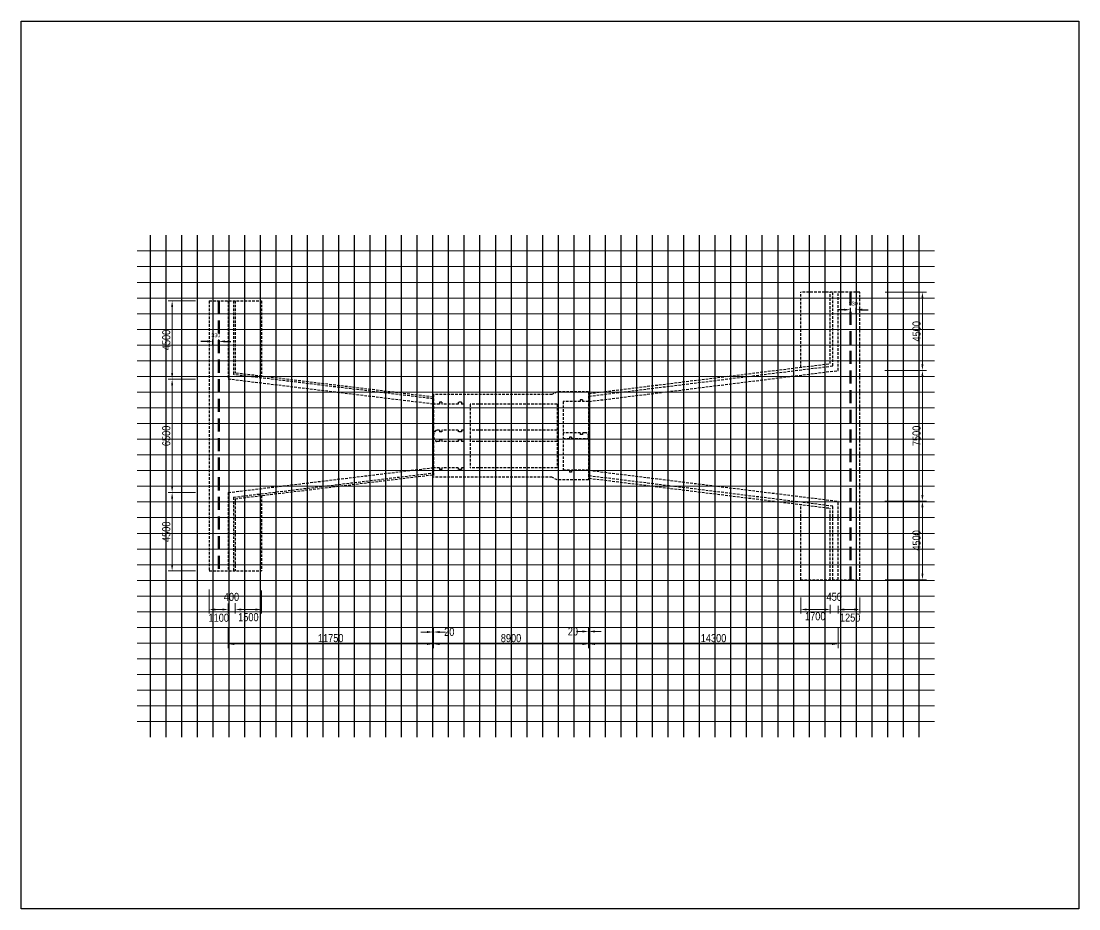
# Model space of a CAD drawing. Extents: x -358915 to 1258323, y -1667244 to -305611.
# Drawn here: x 535918 to 596604, y -1271997 to -1221070 of the extents above; entities that cross this region are included whole.
import ezdxf

# ---------------------------------------------------------------- set-up
doc = ezdxf.new("R2010")
doc.units = 0
doc.header["$LTSCALE"] = 300
doc.header["$MEASUREMENT"] = 0
doc.linetypes.add('CENTER', pattern=[2, 1.25, -0.25, 0.25, -0.25])
doc.linetypes.add('DASHED', pattern=[0.75, 0.5, -0.25])
doc.layers.get('DEFPOINTS').update_dxf_attribs({"linetype": 'CONTINUOUS'})
doc.layers.add('Center', color=8, linetype='CENTER')
doc.layers.add('LINE', color=7, linetype='CONTINUOUS')
for name, color, linetype, lineweight in [('Dim', 7, 'CONTINUOUS', 9), ('HATCH', 252, 'CONTINUOUS', 5), ('slop', 8, 'CONTINUOUS', 9)]:
    doc.layers.add(name, color=color, linetype=linetype, lineweight=lineweight)
doc.styles.add('dimText', font='ARIALN.TTF')
doc.dimstyles.new('3', dxfattribs={"dimtxt": 225, "dimasz": 350, "dimexe": 100, "dimexo": 25, "dimgap": 9, "dimtad": 0, "dimdec": 0, "dimzin": 0, "dimdsep": 46, "dimtxsty": 'Standard', "dimcen": 0, "dimclrd": 5, "dimclre": 6, "dimclrt": 256, "dimadec": 0, "dimazin": 0, "dimtfac": 1, "dimtdec": 0, "dimtofl": 0, "dimtmove": 2, "dimatfit": 3, "dimfxl": 1, "dimtolj": 1, "dimtzin": 0, "dimarcsym": 0})
doc.dimstyles.new('dim_230', dxfattribs={"dimtxt": 460, "dimasz": 460, "dimexe": 230, "dimexo": 100, "dimgap": 100, "dimtad": 1, "dimdec": 0, "dimzin": 0, "dimdsep": 46, "dimtxsty": 'dimText', "dimcen": 0.09, "dimclrd": 256, "dimclre": 256, "dimclrt": 7, "dimadec": 0, "dimazin": 0, "dimtfac": 1, "dimtdec": 0, "dimtofl": 0, "dimtmove": 0, "dimatfit": 3, "dimfxl": 1, "dimtolj": 1, "dimtzin": 0, "dimlwd": -1, "dimlwe": -1, "dimarcsym": 0})

# ---------------------------------------------------------------- blocks, each defined once
blk = doc.blocks.new('*D1036')
at = {"layer": 'DEFPOINTS', "color": 0, "ltscale": 500, "transparency": 16777216}
for p in [(585389, -1236613), (585376, -1241113), (587629, -1241113)]:
    blk.add_point(p, dxfattribs=at)
at = {"layer": 'Dim', "ltscale": 500, "transparency": 16777216}
for p, q in [((585489, -1236613), (587859, -1236613)), ((587629, -1236963), (587629, -1240763)), ((585476, -1241113), (587859, -1241113))]:
    blk.add_line(p, q, dxfattribs=at)
for points in [[(587570, -1236963), (587687, -1236963), (587629, -1236613)], [(587570, -1240763), (587687, -1240763), (587629, -1241113)]]:
    blk.add_solid(points, dxfattribs=at)
at = {"layer": 'Dim', "color": 7, "ltscale": 500, "transparency": 16777216, "insert": (587294, -1238863), "char_height": 460, "attachment_point": 5, "rotation": 90, "style": 'dimText'}
blk.add_mtext('\\A1;4500', dxfattribs=at)
blk = doc.blocks.new('*D1037')
at = {"layer": 'DEFPOINTS', "color": 0, "ltscale": 500, "transparency": 16777216}
for p in [(585376, -1241113), (585376, -1248613), (587629, -1248613)]:
    blk.add_point(p, dxfattribs=at)
at = {"layer": 'Dim', "ltscale": 500, "transparency": 16777216}
for p, q in [((585476, -1241113), (587859, -1241113)), ((587629, -1241463), (587629, -1248263)), ((585476, -1248613), (587859, -1248613))]:
    blk.add_line(p, q, dxfattribs=at)
for points in [[(587570, -1241463), (587687, -1241463), (587629, -1241113)], [(587570, -1248263), (587687, -1248263), (587629, -1248613)]]:
    blk.add_solid(points, dxfattribs=at)
at = {"layer": 'Dim', "color": 7, "ltscale": 500, "transparency": 16777216, "insert": (587294, -1244863), "char_height": 460, "attachment_point": 5, "rotation": 90, "style": 'dimText'}
blk.add_mtext('\\A1;7500', dxfattribs=at)
blk = doc.blocks.new('*D1038')
at = {"layer": 'DEFPOINTS', "color": 0, "ltscale": 500, "transparency": 16777216}
for p in [(585376, -1248613), (585389, -1253113), (587629, -1253113)]:
    blk.add_point(p, dxfattribs=at)
at = {"layer": 'Dim', "ltscale": 500, "transparency": 16777216}
for p, q in [((585476, -1248613), (587859, -1248613)), ((587629, -1248963), (587629, -1252763)), ((585489, -1253113), (587859, -1253113))]:
    blk.add_line(p, q, dxfattribs=at)
for points in [[(587570, -1248963), (587687, -1248963), (587629, -1248613)], [(587570, -1252763), (587687, -1252763), (587629, -1253113)]]:
    blk.add_solid(points, dxfattribs=at)
at = {"layer": 'Dim', "color": 7, "ltscale": 500, "transparency": 16777216, "insert": (587294, -1250863), "char_height": 460, "attachment_point": 5, "rotation": 90, "style": 'dimText'}
blk.add_mtext('\\A1;4500', dxfattribs=at)
blk = doc.blocks.new('*D1039')
at = {"layer": 'DEFPOINTS', "color": 0, "ltscale": 500, "transparency": 16777216}
for p in [(546027, -1237113), (544580, -1241613), (546027, -1241613)]:
    blk.add_point(p, dxfattribs=at)
at = {"layer": 'Dim', "ltscale": 500, "transparency": 16777216}
for p, q in [((545927, -1237113), (544350, -1237113)), ((544580, -1237463), (544580, -1241263)), ((545927, -1241613), (544350, -1241613))]:
    blk.add_line(p, q, dxfattribs=at)
for points in [[(544522, -1237463), (544638, -1237463), (544580, -1237113)], [(544522, -1241263), (544638, -1241263), (544580, -1241613)]]:
    blk.add_solid(points, dxfattribs=at)
at = {"layer": 'Dim', "color": 7, "ltscale": 500, "transparency": 16777216, "insert": (544245, -1239363), "char_height": 460, "attachment_point": 5, "rotation": 90, "style": 'dimText'}
blk.add_mtext('\\A1;4500', dxfattribs=at)
blk = doc.blocks.new('*D1040')
at = {"layer": 'DEFPOINTS', "color": 0, "ltscale": 500, "transparency": 16777216}
for p in [(546027, -1241613), (544580, -1248113), (546015, -1248113)]:
    blk.add_point(p, dxfattribs=at)
at = {"layer": 'Dim', "ltscale": 500, "transparency": 16777216}
for p, q in [((545927, -1241613), (544350, -1241613)), ((544580, -1241963), (544580, -1247763)), ((545915, -1248113), (544350, -1248113))]:
    blk.add_line(p, q, dxfattribs=at)
for points in [[(544522, -1241963), (544638, -1241963), (544580, -1241613)], [(544522, -1247763), (544638, -1247763), (544580, -1248113)]]:
    blk.add_solid(points, dxfattribs=at)
at = {"layer": 'Dim', "color": 7, "ltscale": 500, "transparency": 16777216, "insert": (544245, -1244863), "char_height": 460, "attachment_point": 5, "rotation": 90, "style": 'dimText'}
blk.add_mtext('\\A1;6500', dxfattribs=at)
blk = doc.blocks.new('*D1041')
at = {"layer": 'DEFPOINTS', "color": 0, "ltscale": 500, "transparency": 16777216}
for p in [(546015, -1248113), (544580, -1252613), (546027, -1252613)]:
    blk.add_point(p, dxfattribs=at)
at = {"layer": 'Dim', "ltscale": 500, "transparency": 16777216}
for p, q in [((545915, -1248113), (544350, -1248113)), ((544580, -1248463), (544580, -1252263)), ((545927, -1252613), (544350, -1252613))]:
    blk.add_line(p, q, dxfattribs=at)
for points in [[(544522, -1248463), (544638, -1248463), (544580, -1248113)], [(544522, -1252263), (544638, -1252263), (544580, -1252613)]]:
    blk.add_solid(points, dxfattribs=at)
at = {"layer": 'Dim', "color": 7, "ltscale": 500, "transparency": 16777216, "insert": (544245, -1250363), "char_height": 460, "attachment_point": 5, "rotation": 90, "style": 'dimText'}
blk.add_mtext('\\A1;4500', dxfattribs=at)
blk = doc.blocks.new('*D1042')
at = {"layer": 'DEFPOINTS', "color": 0, "ltscale": 500, "transparency": 16777216}
for p in [(546704, -1253582), (547804, -1254374), (547804, -1254825)]:
    blk.add_point(p, dxfattribs=at)
at = {"layer": 'Dim', "ltscale": 500, "transparency": 16777216}
for p, q in [((546704, -1253682), (546704, -1255055)), ((547054, -1254825), (547454, -1254825)), ((547804, -1254474), (547804, -1255055))]:
    blk.add_line(p, q, dxfattribs=at)
for points in [[(547054, -1254766), (547054, -1254883), (546704, -1254825)], [(547454, -1254766), (547454, -1254883), (547804, -1254825)]]:
    blk.add_solid(points, dxfattribs=at)
at = {"layer": 'Dim', "color": 7, "ltscale": 500, "transparency": 16777216, "insert": (547254, -1255301), "char_height": 460, "attachment_point": 5, "style": 'dimText'}
blk.add_mtext('\\A1;1100', dxfattribs=at)
blk = doc.blocks.new('*D1043')
at = {"layer": 'DEFPOINTS', "color": 0, "ltscale": 500, "transparency": 16777216}
for p in [(547804, -1254374), (548204, -1254368), (548204, -1254825)]:
    blk.add_point(p, dxfattribs=at)
at = {"layer": 'Dim', "ltscale": 500, "transparency": 16777216}
for p, q in [((547454, -1254825), (547104, -1254825)), ((547804, -1254474), (547804, -1255055)), ((548204, -1254468), (548204, -1255055)), ((548554, -1254825), (548904, -1254825))]:
    blk.add_line(p, q, dxfattribs=at)
for points in [[(547454, -1254766), (547454, -1254883), (547804, -1254825)], [(548554, -1254766), (548554, -1254883), (548204, -1254825)]]:
    blk.add_solid(points, dxfattribs=at)
at = {"layer": 'Dim', "color": 7, "ltscale": 500, "transparency": 16777216, "insert": (547983, -1254105), "char_height": 460, "attachment_point": 5, "style": 'dimText'}
blk.add_mtext('\\A1;400', dxfattribs=at)
blk = doc.blocks.new('*D1044')
at = {"layer": 'DEFPOINTS', "color": 0, "ltscale": 500, "transparency": 16777216}
for p in [(549704, -1253632), (548204, -1254368), (549704, -1254825)]:
    blk.add_point(p, dxfattribs=at)
at = {"layer": 'Dim', "ltscale": 500, "transparency": 16777216}
for p, q in [((549704, -1253732), (549704, -1255055)), ((548204, -1254468), (548204, -1255055)), ((548554, -1254825), (549354, -1254825))]:
    blk.add_line(p, q, dxfattribs=at)
for points in [[(548554, -1254766), (548554, -1254883), (548204, -1254825)], [(549354, -1254766), (549354, -1254883), (549704, -1254825)]]:
    blk.add_solid(points, dxfattribs=at)
at = {"layer": 'Dim', "color": 7, "ltscale": 500, "transparency": 16777216, "insert": (548954, -1255267), "char_height": 460, "attachment_point": 5, "style": 'dimText'}
blk.add_mtext('\\A1;1500', dxfattribs=at)
blk = doc.blocks.new('*D1045')
at = {"layer": 'DEFPOINTS', "color": 0, "ltscale": 500, "transparency": 16777216}
for p in [(547804, -1255733), (559554, -1255733), (559554, -1256803)]:
    blk.add_point(p, dxfattribs=at)
at = {"layer": 'Dim', "ltscale": 500, "transparency": 16777216}
for p, q in [((547804, -1255833), (547804, -1257033)), ((559554, -1255833), (559554, -1257033)), ((548154, -1256803), (559204, -1256803))]:
    blk.add_line(p, q, dxfattribs=at)
for points in [[(548154, -1256745), (548154, -1256861), (547804, -1256803)], [(559204, -1256745), (559204, -1256861), (559554, -1256803)]]:
    blk.add_solid(points, dxfattribs=at)
at = {"layer": 'Dim', "color": 7, "ltscale": 500, "transparency": 16777216, "insert": (553679, -1256468), "char_height": 460, "attachment_point": 5, "style": 'dimText'}
blk.add_mtext('\\A1;11750', dxfattribs=at)
blk = doc.blocks.new('*D1046')
at = {"layer": 'DEFPOINTS', "color": 0, "ltscale": 500, "transparency": 16777216}
for p in [(559554, -1255733), (559574, -1255733), (559574, -1256116)]:
    blk.add_point(p, dxfattribs=at)
at = {"layer": 'Dim', "ltscale": 500, "transparency": 16777216}
for p, q in [((559204, -1256116), (558854, -1256116)), ((559554, -1255833), (559554, -1256346)), ((559574, -1255833), (559574, -1256346)), ((559924, -1256116), (560274, -1256116))]:
    blk.add_line(p, q, dxfattribs=at)
for points in [[(559204, -1256058), (559204, -1256174), (559554, -1256116)], [(559924, -1256058), (559924, -1256174), (559574, -1256116)]]:
    blk.add_solid(points, dxfattribs=at)
at = {"layer": 'Dim', "color": 7, "ltscale": 500, "transparency": 16777216, "insert": (560482, -1256108), "char_height": 460, "attachment_point": 5, "style": 'dimText'}
blk.add_mtext('\\A1;20', dxfattribs=at)
blk = doc.blocks.new('*D1047')
at = {"layer": 'DEFPOINTS', "color": 0, "ltscale": 500, "transparency": 16777216}
for p in [(559574, -1255733), (568474, -1255733), (568474, -1256803)]:
    blk.add_point(p, dxfattribs=at)
at = {"layer": 'Dim', "ltscale": 500, "transparency": 16777216}
for p, q in [((559574, -1255833), (559574, -1257033)), ((568474, -1255833), (568474, -1257033)), ((559924, -1256803), (568124, -1256803))]:
    blk.add_line(p, q, dxfattribs=at)
for points in [[(559924, -1256745), (559924, -1256861), (559574, -1256803)], [(568124, -1256745), (568124, -1256861), (568474, -1256803)]]:
    blk.add_solid(points, dxfattribs=at)
at = {"layer": 'Dim', "color": 7, "ltscale": 500, "transparency": 16777216, "insert": (564024, -1256468), "char_height": 460, "attachment_point": 5, "style": 'dimText'}
blk.add_mtext('\\A1;8900', dxfattribs=at)
blk = doc.blocks.new('*D1048')
at = {"layer": 'DEFPOINTS', "color": 0, "ltscale": 500, "transparency": 16777216}
for p in [(568474, -1255733), (568494, -1255733), (568494, -1256084)]:
    blk.add_point(p, dxfattribs=at)
at = {"layer": 'Dim', "ltscale": 500, "transparency": 16777216}
for p, q in [((568124, -1256084), (567774, -1256084)), ((568474, -1255833), (568474, -1256314)), ((568494, -1255833), (568494, -1256314)), ((568844, -1256084), (569194, -1256084))]:
    blk.add_line(p, q, dxfattribs=at)
for points in [[(568124, -1256026), (568124, -1256142), (568474, -1256084)], [(568844, -1256026), (568844, -1256142), (568494, -1256084)]]:
    blk.add_solid(points, dxfattribs=at)
at = {"layer": 'Dim', "color": 7, "ltscale": 500, "transparency": 16777216, "insert": (567575, -1256084), "char_height": 460, "attachment_point": 5, "style": 'dimText'}
blk.add_mtext('\\A1;20', dxfattribs=at)
blk = doc.blocks.new('*D1049')
at = {"layer": 'DEFPOINTS', "color": 0, "ltscale": 500, "transparency": 16777216}
for p in [(568494, -1255733), (582794, -1255733), (582794, -1256803)]:
    blk.add_point(p, dxfattribs=at)
at = {"layer": 'Dim', "ltscale": 500, "transparency": 16777216}
for p, q in [((568494, -1255833), (568494, -1257033)), ((582794, -1255833), (582794, -1257033)), ((568844, -1256803), (582444, -1256803))]:
    blk.add_line(p, q, dxfattribs=at)
for points in [[(568844, -1256745), (568844, -1256861), (568494, -1256803)], [(582444, -1256745), (582444, -1256861), (582794, -1256803)]]:
    blk.add_solid(points, dxfattribs=at)
at = {"layer": 'Dim', "color": 7, "ltscale": 500, "transparency": 16777216, "insert": (575644, -1256468), "char_height": 460, "attachment_point": 5, "style": 'dimText'}
blk.add_mtext('\\A1;14300', dxfattribs=at)
blk = doc.blocks.new('*D1050')
at = {"layer": 'DEFPOINTS', "color": 0, "ltscale": 500, "transparency": 16777216}
for p in [(580644, -1254031), (582344, -1254456), (582344, -1254825)]:
    blk.add_point(p, dxfattribs=at)
at = {"layer": 'Dim', "ltscale": 500, "transparency": 16777216}
for p, q in [((580644, -1254131), (580644, -1255055)), ((580994, -1254825), (581994, -1254825)), ((582344, -1254556), (582344, -1255055))]:
    blk.add_line(p, q, dxfattribs=at)
for points in [[(580994, -1254766), (580994, -1254883), (580644, -1254825)], [(581994, -1254766), (581994, -1254883), (582344, -1254825)]]:
    blk.add_solid(points, dxfattribs=at)
at = {"layer": 'Dim', "color": 7, "ltscale": 500, "transparency": 16777216, "insert": (581480, -1255213), "char_height": 460, "attachment_point": 5, "style": 'dimText'}
blk.add_mtext('\\A1;1700', dxfattribs=at)
blk = doc.blocks.new('*D1051')
at = {"layer": 'DEFPOINTS', "color": 0, "ltscale": 500, "transparency": 16777216}
for p in [(582344, -1254456), (582794, -1254517), (582794, -1254825)]:
    blk.add_point(p, dxfattribs=at)
at = {"layer": 'Dim', "ltscale": 500, "transparency": 16777216}
for p, q in [((581994, -1254825), (581644, -1254825)), ((582344, -1254556), (582344, -1255055)), ((582794, -1254617), (582794, -1255055)), ((583144, -1254825), (583494, -1254825))]:
    blk.add_line(p, q, dxfattribs=at)
for points in [[(581994, -1254766), (581994, -1254883), (582344, -1254825)], [(583144, -1254766), (583144, -1254883), (582794, -1254825)]]:
    blk.add_solid(points, dxfattribs=at)
at = {"layer": 'Dim', "color": 7, "ltscale": 500, "transparency": 16777216, "insert": (582569, -1254098), "char_height": 460, "attachment_point": 5, "style": 'dimText'}
blk.add_mtext('\\A1;450', dxfattribs=at)
blk = doc.blocks.new('*D1052')
at = {"layer": 'DEFPOINTS', "color": 0, "ltscale": 500, "transparency": 16777216}
for p in [(584044, -1254031), (582794, -1254517), (584044, -1254825)]:
    blk.add_point(p, dxfattribs=at)
at = {"layer": 'Dim', "ltscale": 500, "transparency": 16777216}
for p, q in [((584044, -1254131), (584044, -1255055)), ((582794, -1254617), (582794, -1255055)), ((583144, -1254825), (583694, -1254825))]:
    blk.add_line(p, q, dxfattribs=at)
for points in [[(583144, -1254766), (583144, -1254883), (582794, -1254825)], [(583694, -1254766), (583694, -1254883), (584044, -1254825)]]:
    blk.add_solid(points, dxfattribs=at)
at = {"layer": 'Dim', "color": 7, "ltscale": 500, "transparency": 16777216, "insert": (583482, -1255293), "char_height": 460, "attachment_point": 5, "style": 'dimText'}
blk.add_mtext('\\A1;1250', dxfattribs=at)
blk = doc.blocks.new('ds-3 g')
at = {"layer": 'Center', "color": 14, "linetype": 'CENTER', "ltscale": 800000}
for p, q in [((300, -750), (300, -29550)), ((1200, -750), (1200, -29550)), ((2100, -750), (2100, -29550)), ((3000, -750), (3000, -29550)), ((3900, -750), (3900, -29550)), ((4800, -750), (4800, -29550)), ((5700, -750), (5700, -29550)), ((6600, -750), (6600, -29550)), ((7500, -750), (7500, -29550)), ((8400, -750), (8400, -29550)), ((9300, -750), (9300, -29550)), ((10200, -750), (10200, -29550)), ((11100, -750), (11100, -29550)), ((12000, -750), (12000, -29550)), ((12900, -750), (12900, -29550)), ((13800, -750), (13800, -29550)), ((14700, -750), (14700, -29550)), ((15600, -750), (15600, -29550)), ((16500, -750), (16500, -29550)), ((17400, -750), (17400, -29550)), ((18300, -750), (18300, -29550)), ((19200, -750), (19200, -29550)), ((20100, -750), (20100, -29550)), ((21000, -750), (21000, -29550)), ((21900, -750), (21900, -29550)), ((22800, -750), (22800, -29550)), ((23700, -750), (23700, -29550)), ((24600, -750), (24600, -29550)), ((25500, -750), (25500, -29550)), ((26400, -750), (26400, -29550)), ((27300, -750), (27300, -29550)), ((28200, -750), (28200, -29550)), ((29100, -750), (29100, -29550)), ((30000, -750), (30000, -29550)), ((30900, -750), (30900, -29550)), ((31800, -750), (31800, -29550)), ((32700, -750), (32700, -29550)), ((33600, -750), (33600, -29550)), ((34500, -750), (34500, -29550)), ((35400, -750), (35400, -29550)), ((36300, -750), (36300, -29550)), ((37200, -750), (37200, -29550)), ((38100, -750), (38100, -29550)), ((39000, -750), (39000, -29550)), ((39900, -750), (39900, -29550)), ((40800, -750), (40800, -29550)), ((41700, -750), (41700, -29550)), ((42600, -750), (42600, -29550)), ((43500, -750), (43500, -29550)), ((44400, -750), (44400, -29550))]:
    blk.add_line(p, q, dxfattribs=at)
at = {"layer": 'HATCH', "color": 14, "linetype": 'CENTER', "ltscale": 800000}
for points in [[(-450, -1650), (45300, -1650)], [(-450, -2550), (45300, -2550)], [(-450, -3450), (45300, -3450)], [(-450, -4350), (45300, -4350)], [(-450, -5250), (45300, -5250)], [(-450, -6150), (45300, -6150)], [(-450, -7050), (45300, -7050)], [(-450, -7950), (45300, -7950)], [(-450, -8850), (45300, -8850)], [(-450, -9750), (45300, -9750)], [(-450, -10650), (45300, -10650)], [(-450, -11550), (45300, -11550)], [(-450, -12450), (45300, -12450)], [(-450, -13350), (45300, -13350)], [(-450, -14250), (45300, -14250)], [(-450, -15150), (45300, -15150)], [(-450, -16050), (45300, -16050)], [(-450, -16950), (45300, -16950)], [(-450, -17850), (45300, -17850)], [(-450, -18750), (45300, -18750)], [(-450, -19650), (45300, -19650)], [(-450, -20550), (45300, -20550)], [(-450, -21450), (45300, -21450)], [(-450, -22350), (45300, -22350)], [(-450, -23250), (45300, -23250)], [(-450, -24150), (45300, -24150)], [(-450, -25050), (45300, -25050)], [(-450, -25950), (45300, -25950)], [(-450, -26850), (45300, -26850)], [(-450, -27750), (45300, -27750)], [(-450, -28650), (45300, -28650)]]:
    blk.add_lwpolyline(points, dxfattribs=at)
blk = doc.blocks.new('*D1053')
at = {"layer": 'DEFPOINTS', "color": 0, "transparency": 16777216}
for p in [(583494, -1237845), (583824, -1237626), (583824, -1237854)]:
    blk.add_point(p, dxfattribs=at)
at = {"layer": 'LINE', "color": 5, "lineweight": -2, "transparency": 16777216}
for p, q in [((583144, -1237626), (582794, -1237626)), ((584174, -1237626), (584524, -1237626))]:
    blk.add_line(p, q, dxfattribs=at)
at = {"layer": 'LINE', "color": 6, "lineweight": -2, "transparency": 16777216}
for p, q in [((583494, -1237820), (583494, -1237526)), ((583824, -1237829), (583824, -1237526))]:
    blk.add_line(p, q, dxfattribs=at)
at = {"layer": 'LINE', "color": 5, "transparency": 16777216}
for points in [[(583144, -1237567), (583144, -1237684), (583494, -1237626)], [(584174, -1237567), (584174, -1237684), (583824, -1237626)]]:
    blk.add_solid(points, dxfattribs=at)
at = {"layer": 'LINE', "transparency": 16777216, "insert": (583659, -1237276), "char_height": 225, "attachment_point": 5}
blk.add_mtext('\\A1;330', dxfattribs=at)
blk = doc.blocks.new('*D1054')
at = {"layer": 'DEFPOINTS', "color": 0, "transparency": 16777216}
for p in [(546924, -1239443), (546924, -1239654), (547254, -1239645)]:
    blk.add_point(p, dxfattribs=at)
at = {"layer": 'LINE', "color": 5, "lineweight": -2, "transparency": 16777216}
for p, q in [((546574, -1239443), (546224, -1239443)), ((547604, -1239443), (547954, -1239443))]:
    blk.add_line(p, q, dxfattribs=at)
at = {"layer": 'LINE', "color": 6, "lineweight": -2, "transparency": 16777216}
for p, q in [((546924, -1239629), (546924, -1239343)), ((547254, -1239620), (547254, -1239343))]:
    blk.add_line(p, q, dxfattribs=at)
at = {"layer": 'LINE', "color": 5, "transparency": 16777216}
for points in [[(546574, -1239385), (546574, -1239502), (546924, -1239443)], [(547604, -1239385), (547604, -1239502), (547254, -1239443)]]:
    blk.add_solid(points, dxfattribs=at)
at = {"layer": 'LINE', "transparency": 16777216, "insert": (547089, -1239093), "char_height": 225, "attachment_point": 5}
blk.add_mtext('\\A1;330', dxfattribs=at)

msp = doc.modelspace()

# ---------------------------------------------------------------- linework, layer by layer
at = {"layer": 'LINE', "linetype": 'DASHED'}
for p, q in [((584044, -1236612.7), (580644, -1236612.7)), ((580644, -1240926.1), (580644, -1236612.7)), ((582344, -1240715.1), (582344, -1236612.7)), ((582494, -1240847.6), (582494, -1236612.7)), ((582794, -1241112.7), (582794, -1236612.7)), ((584044, -1253112.7), (584044, -1236612.7)), ((546704, -1237112.7), (546704, -1252612.7)), ((546704, -1237112.7), (549704, -1237112.7)), ((547804, -1237112.7), (547804, -1241612.7)), ((548104, -1237112.7), (548104, -1241346.9)), ((548204, -1237112.7), (548204, -1241258.3)), ((549704, -1237112.7), (549704, -1241440.2)), ((568494, -1242434.2), (582344, -1240715.1)), ((568494, -1242585.4), (582494, -1240847.6)), ((559554, -1243037.7), (547804, -1241612.7)), ((559554, -1242735.5), (548104, -1241346.9)), ((559554, -1242634.7), (548204, -1241258.3)), ((568494, -1242887.7), (582794, -1241112.7)), ((559554, -1242634.7), (559554, -1247090.6)), ((566374, -1242487.7), (559574, -1242487.7)), ((559574, -1242487.7), (559574, -1247237.7)), ((566674, -1242337.7), (566374, -1242487.7)), ((568474, -1242337.7), (566674, -1242337.7)), ((568124, -1242787.7), (567999, -1242787.7)), ((567999, -1242787.7), (567999, -1242887.7)), ((568124, -1242787.7), (568124, -1242887.7)), ((568474, -1242337.7), (568474, -1247387.7)), ((568494, -1242434.2), (568494, -1247291.1)), ((559924, -1243037.7), (559574, -1243037.7)), ((560049, -1242937.7), (559924, -1242937.7)), ((559924, -1242937.7), (559924, -1243037.7)), ((560049, -1242937.7), (560049, -1243037.7)), ((560999, -1243037.7), (560049, -1243037.7)), ((561174, -1242937.7), (560999, -1242937.7)), ((560999, -1242937.7), (560999, -1243037.7)), ((561174, -1242937.7), (561174, -1243037.7)), ((561324, -1243037.7), (561174, -1243037.7)), ((561324, -1243037.7), (561324, -1246687.7)), ((566674, -1243037.7), (561674, -1243037.7)), ((561674, -1243037.7), (561674, -1246687.7)), ((566674, -1243037.7), (566674, -1246687.7)), ((567999, -1242887.7), (567024, -1242887.7)), ((567024, -1242887.7), (567024, -1246837.7)), ((568474, -1242887.7), (568124, -1242887.7)), ((559924, -1244537.7), (559738.4, -1244537.7)), ((559924, -1244537.7), (559924, -1244637.7)), ((560049, -1244637.7), (559924, -1244637.7)), ((560999, -1244537.7), (560049, -1244537.7)), ((560049, -1244537.7), (560049, -1244637.7)), ((560999, -1244537.7), (560999, -1244637.7)), ((561174, -1244637.7), (560999, -1244637.7)), ((561324, -1244537.7), (561174, -1244537.7)), ((561174, -1244537.7), (561174, -1244637.7)), ((566674, -1244537.7), (561674, -1244537.7)), ((559924, -1245187.7), (559740.5, -1245187.7)), ((560049, -1245087.7), (559924, -1245087.7)), ((559924, -1245087.7), (559924, -1245187.7)), ((560049, -1245087.7), (560049, -1245187.7)), ((560999, -1245187.7), (560049, -1245187.7)), ((561174, -1245087.7), (560999, -1245087.7)), ((560999, -1245087.7), (560999, -1245187.7)), ((561174, -1245087.7), (561174, -1245187.7)), ((561324, -1245187.7), (561174, -1245187.7)), ((566674, -1245187.7), (561674, -1245187.7)), ((567999, -1244687.7), (567024, -1244687.7)), ((567374, -1245037.7), (567024, -1245037.7)), ((567499, -1244937.7), (567374, -1244937.7)), ((567374, -1244937.7), (567374, -1245037.7)), ((567499, -1244937.7), (567499, -1245037.7)), ((568299, -1245037.7), (567499, -1245037.7)), ((567999, -1244687.7), (567999, -1244787.7)), ((568124, -1244787.7), (567999, -1244787.7)), ((568299, -1244687.7), (568124, -1244687.7)), ((568124, -1244687.7), (568124, -1244787.7)), ((547804, -1248112.7), (559554, -1246687.7)), ((548104, -1248378.5), (559554, -1246989.9)), ((548204, -1248467.1), (559554, -1247090.6)), ((559924, -1246687.7), (559574, -1246687.7)), ((559924, -1246687.7), (559924, -1246787.7)), ((560049, -1246787.7), (559924, -1246787.7)), ((560999, -1246687.7), (560049, -1246687.7)), ((560049, -1246687.7), (560049, -1246787.7)), ((560999, -1246687.7), (560999, -1246787.7)), ((561174, -1246787.7), (560999, -1246787.7)), ((561324, -1246687.7), (561174, -1246687.7)), ((561174, -1246687.7), (561174, -1246787.7)), ((566674, -1246687.7), (561674, -1246687.7)), ((567374, -1246837.7), (567024, -1246837.7)), ((567374, -1246837.7), (567374, -1246937.7)), ((567499, -1246937.7), (567374, -1246937.7)), ((568474, -1246837.7), (567499, -1246837.7)), ((567499, -1246837.7), (567499, -1246937.7)), ((568494, -1246837.7), (582794, -1248612.7)), ((566374, -1247237.7), (559574, -1247237.7)), ((566674, -1247387.7), (566374, -1247237.7)), ((568474, -1247387.7), (566674, -1247387.7)), ((568494, -1247140), (582494, -1248877.7)), ((568494, -1247291.1), (582344, -1249010.3)), ((547804, -1248112.7), (547804, -1252612.7)), ((549704, -1248285.2), (549704, -1252612.7)), ((548104, -1248378.5), (548104, -1252612.7)), ((548204, -1248467.1), (548204, -1252612.7)), ((580644, -1253112.7), (580644, -1248799.3)), ((582494, -1253112.7), (582494, -1248877.7)), ((582794, -1253112.7), (582794, -1248612.7)), ((582344, -1253112.7), (582344, -1249010.3)), ((546704, -1252612.7), (549704, -1252612.7)), ((580644, -1253112.7), (584044, -1253112.7))]:
    msp.add_line(p, q, dxfattribs=at)
at = {"layer": 'LINE', "color": 6, "linetype": 'DASHED', "lineweight": 50, "ltscale": 5}
for p, q in [((583494, -1253112.7), (583494, -1236612.7)), ((547254, -1237112.7), (547254, -1252612.7))]:
    msp.add_line(p, q, dxfattribs=at)
at = {"layer": 'LINE', "color": 3}
msp.add_lwpolyline([(535917.7, -1221070.3), (596603.5, -1221070.3), (596603.5, -1271997.2), (535917.7, -1271997.2)], close=True, dxfattribs=at)
at = {"layer": 'LINE', "linetype": 'DASHED'}
for centre, radius, start, end in [((559975.9, -1244861.9), 401.9, 126.214269, 234.144213), ((568299, -1244862.7), 175, 270, 90)]:
    msp.add_arc(centre, radius, start, end, dxfattribs=at)

# ---------------------------------------------------------------- block references
at = {"layer": 'slop'}
msp.add_blockref('ds-3 g', (543024.1, -1232604.2), dxfattribs=at)

# ---------------------------------------------------------------- dimensions: what is measured, and where the dimension line sits
at = {"layer": 'Dim', "ltscale": 500}
for base, p1, p2, picture, middle in [((587628.8, -1241112.7), (585388.9, -1236612.7), (585376.4, -1241112.7), '*D1036', (587294, -1238862.7)), ((544580.1, -1241612.7), (546027, -1237112.7), (546027, -1241612.7), '*D1039', (544245.2, -1239362.7)), ((544580.1, -1248112.7), (546027, -1241612.7), (546014.5, -1248112.7), '*D1040', (544245.2, -1244862.7)), ((587628.8, -1248612.7), (585376.4, -1241112.7), (585376.4, -1248612.7), '*D1037', (587294, -1244862.7)), ((544580.1, -1252612.7), (546014.5, -1248112.7), (546027, -1252612.7), '*D1041', (544245.2, -1250362.7)), ((587628.8, -1253112.7), (585376.4, -1248612.7), (585388.9, -1253112.7), '*D1038', (587294, -1250862.7))]:
    dim = msp.add_linear_dim(base=base, p1=p1, p2=p2, angle=90, dimstyle='dim_230', override={"dimasz": 350, "dimsah": 1, "dimtmove": 2}, dxfattribs=at)
    dim.commit()
    dim.dimension.update_dxf_attribs({"geometry": picture, "text_midpoint": middle})
for base, p1, p2, picture, middle in [((547804, -1254824.7), (546704, -1253581.8), (547804, -1254374.5), '*D1042', (547254, -1255301.1)), ((549704, -1254824.7), (548204, -1254368.2), (549704, -1253632.4), '*D1044', (548954, -1255266.7)), ((548204, -1254824.7), (547804, -1254374.5), (548204, -1254368.2), '*D1043', (547982.9, -1254104.7)), ((582344, -1254824.7), (580644, -1254031.2), (582344, -1254456.3), '*D1050', (581479.9, -1255212.9)), ((582794, -1254824.7), (582344, -1254456.3), (582794, -1254517.2), '*D1051', (582569, -1254098.1)), ((584044, -1254824.7), (582794, -1254517.2), (584044, -1254031.2), '*D1052', (583481.7, -1255293.4)), ((559574, -1256115.9), (559554, -1255732.7), (559574, -1255732.7), '*D1046', (560482.1, -1256107.9)), ((568494, -1256083.8), (568474, -1255732.7), (568494, -1255732.7), '*D1048', (567574.9, -1256083.8))]:
    dim = msp.add_linear_dim(base=base, p1=p1, p2=p2, dimstyle='dim_230', override={"dimasz": 350, "dimsah": 1, "dimtmove": 2}, dxfattribs=at)
    dim.commit()
    dim.dimension.update_dxf_attribs({"geometry": picture, "text_midpoint": middle, "dimtype": 160})
for base, p1, p2, picture, middle in [((559554, -1256802.9), (547804, -1255732.7), (559554, -1255732.7), '*D1045', (553679, -1256468)), ((568474, -1256802.9), (559574, -1255732.7), (568474, -1255732.7), '*D1047', (564024, -1256468)), ((582794, -1256802.9), (568494, -1255732.7), (582794, -1255732.7), '*D1049', (575644, -1256468))]:
    dim = msp.add_linear_dim(base=base, p1=p1, p2=p2, dimstyle='dim_230', override={"dimasz": 350, "dimsah": 1, "dimtmove": 2}, dxfattribs=at)
    dim.commit()
    dim.dimension.update_dxf_attribs({"geometry": picture, "text_midpoint": middle})
at = {"layer": 'LINE'}
for base, p1, p2, picture, middle in [((583824.1, -1237625.7), (583494, -1237845.3), (583824.1, -1237854.2), '*D1053', (583659, -1237275.7)), ((546924.1, -1239443.3), (547254, -1239645.3), (546924.1, -1239654.2), '*D1054', (547089, -1239093.3))]:
    dim = msp.add_linear_dim(base=base, p1=p1, p2=p2, dimstyle='3', override={"dimfxl": 700}, dxfattribs=at)
    dim.commit()
    dim.dimension.update_dxf_attribs({"geometry": picture, "text_midpoint": middle})

doc.saveas('drawing.dxf')
